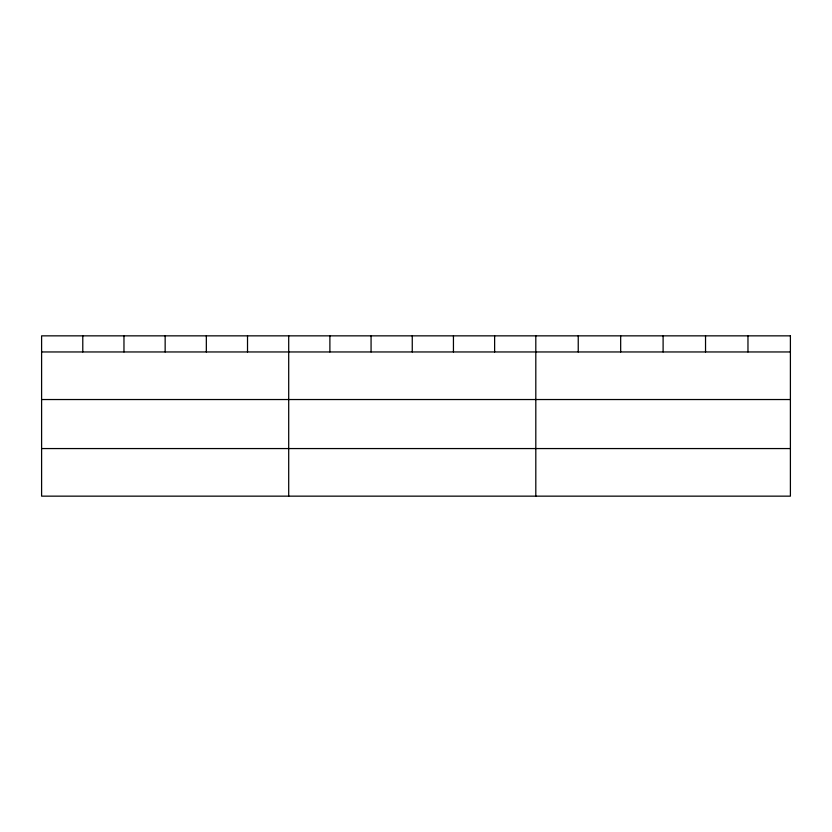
<?xml version="1.0" encoding="UTF-8"?>
<svg xmlns="http://www.w3.org/2000/svg" width="832" height="832" viewBox="0 0 832 832"><rect width="100%" height="100%" fill="white"/><g stroke="black" fill="none" stroke-linecap="round" stroke-linejoin="round"><path stroke-width="1.25" d="M41.6 351.957L790.4 351.957M41.6 399.537L790.4 399.537M41.6 448.562L790.4 448.562M747.968 335.847L747.968 351.957M705.536 335.847L705.536 351.957M663.104 335.847L663.104 351.957M620.672 335.847L620.672 351.957M578.24 335.847L578.24 351.957M535.808 335.847L535.808 496.153M494.624 335.847L494.624 351.957M453.44 335.847L453.44 351.957M412.256 335.847L412.256 351.957M371.072 335.847L371.072 351.957M329.888 335.847L329.888 351.957M288.704 335.847L288.704 496.153M247.52 335.847L247.52 351.957M206.336 335.847L206.336 351.957M165.152 335.847L165.152 351.957M123.968 335.847L123.968 351.957M82.784 335.847L82.784 351.957M790.4 335.847L41.6 335.847L41.6 496.153L790.4 496.153L790.4 335.847"/></g></svg>
